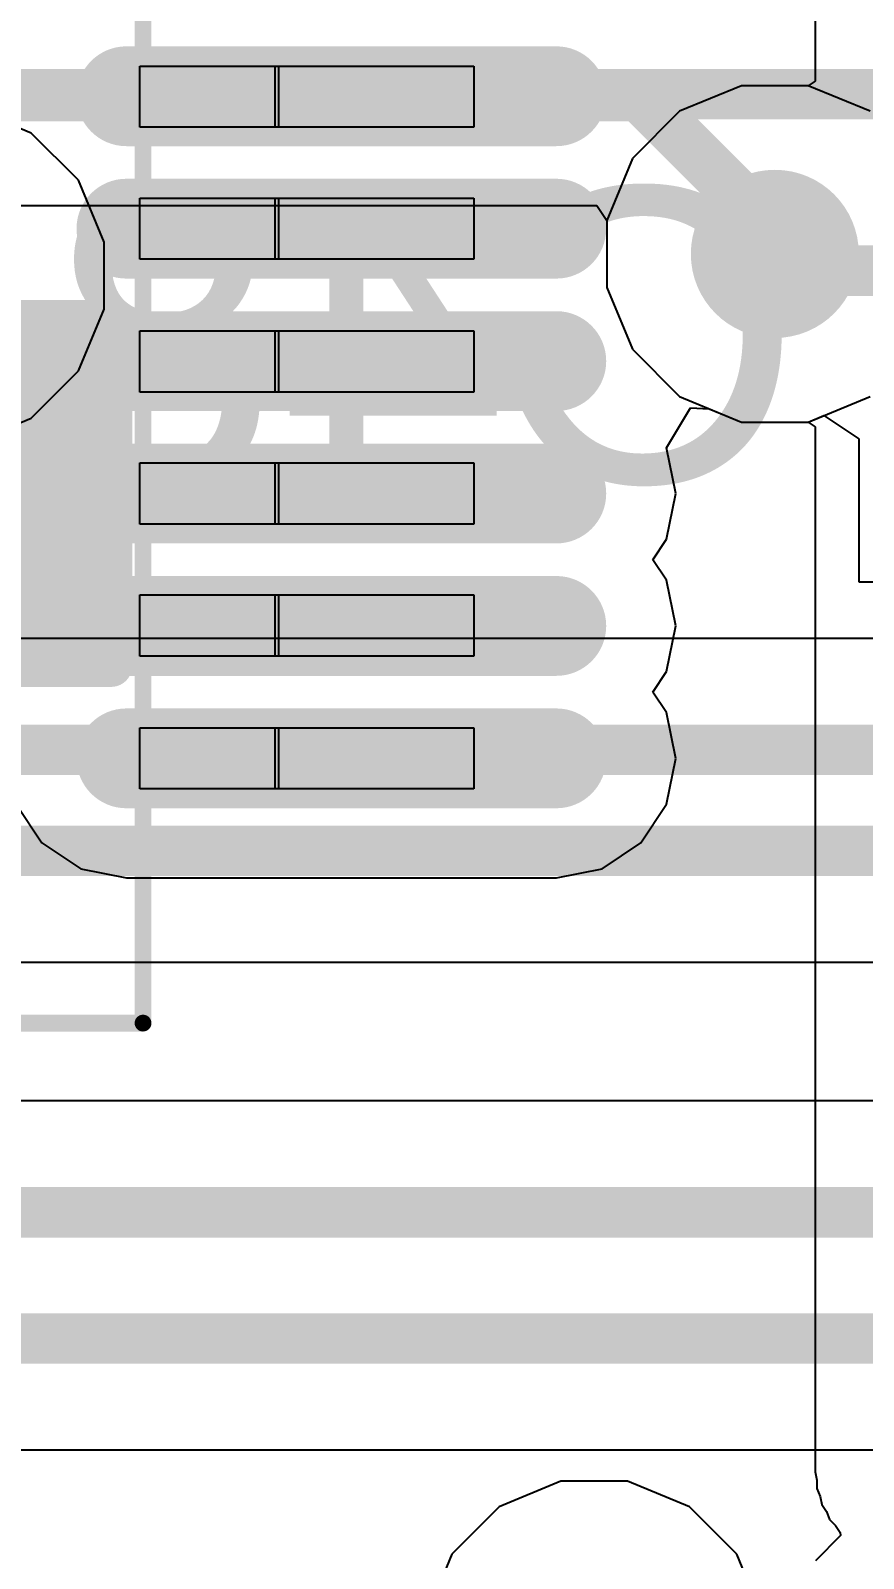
# Model space of a CAD drawing. Header units: inches. Extents: x -1 to 1.07, y -0.9 to 1.08.
# Drawn here: x 0.0014 to 0.1006, y -0.4912 to -0.3094 of the extents above; entities that cross this region are included whole.
import ezdxf

# ---------------------------------------------------------------- set-up
doc = ezdxf.new("R2010")
doc.units = ezdxf.units.IN
doc.header["$MEASUREMENT"] = 0
for name, color, linetype in [('BottomLayer', 5, 'Continuous'), ('BottomOverlay', 54, 'Continuous'), ('BottomPaste', 16, 'Continuous'), ('BottomSolder', 6, 'Continuous'), ('Mechanical15', 56, 'Continuous'), ('MidLayer1', 16, 'Continuous'), ('MidLayer2', 76, 'Continuous'), ('TopLayer', 1, 'Continuous'), ('TopPaste', 8, 'Continuous'), ('TopSolder', 216, 'Continuous'), ('ViaHoleLayer', 16, 'Continuous')]:
    doc.layers.add(name, color=color, linetype=linetype)
doc.styles.add('Arial', font='', dxfattribs={"height": 0.2})
doc.styles.get('Arial').set_extended_font_data('Arial')

# ---------------------------------------------------------------- blocks, each defined once
blk = doc.blocks.new('IC_V3S_22')
at = {"layer": 'TopLayer'}
h = blk.add_hatch(color=1, dxfattribs=at)
edge = h.paths.add_edge_path()
edge.add_arc((0.32979, -0.16535), 0.003937, 270, 450)
edge.add_line((0.32979, -0.161413), (0.27861, -0.161413))
edge.add_arc((0.27861, -0.16535), 0.003937, 90, 270)
edge.add_line((0.27861, -0.169287), (0.32979, -0.169287))
h = blk.add_hatch(color=1, dxfattribs=at)
edge = h.paths.add_edge_path()
edge.add_arc((0.32979, -0.1811), 0.003937, 270, 450)
edge.add_line((0.32979, -0.177163), (0.27861, -0.177163))
edge.add_arc((0.27861, -0.1811), 0.003937, 90, 270)
edge.add_line((0.27861, -0.185037), (0.32979, -0.185037))
h = blk.add_hatch(color=1, dxfattribs=at)
edge = h.paths.add_edge_path()
edge.add_arc((0.32979, -0.19685), 0.003937, 270, 450)
edge.add_line((0.32979, -0.192913), (0.27861, -0.192913))
edge.add_arc((0.27861, -0.19685), 0.003937, 90, 270)
edge.add_line((0.27861, -0.200787), (0.32979, -0.200787))
h = blk.add_hatch(color=1, dxfattribs=at)
edge = h.paths.add_edge_path()
edge.add_arc((0.32979, -0.2126), 0.003937, 270, 450)
edge.add_line((0.32979, -0.208663), (0.27861, -0.208663))
edge.add_arc((0.27861, -0.2126), 0.003937, 90, 270)
edge.add_line((0.27861, -0.216537), (0.32979, -0.216537))
h = blk.add_hatch(color=1, dxfattribs=at)
edge = h.paths.add_edge_path()
edge.add_arc((0.32979, -0.22835), 0.003937, 270, 450)
edge.add_line((0.32979, -0.224413), (0.27861, -0.224413))
edge.add_arc((0.27861, -0.22835), 0.003937, 90, 270)
edge.add_line((0.27861, -0.232287), (0.32979, -0.232287))
h = blk.add_hatch(color=1, dxfattribs=at)
edge = h.paths.add_edge_path()
edge.add_arc((0.32979, -0.2441), 0.003937, 270, 450)
edge.add_line((0.32979, -0.240163), (0.27861, -0.240163))
edge.add_arc((0.27861, -0.2441), 0.003937, 90, 270)
edge.add_line((0.27861, -0.248037), (0.32979, -0.248037))
at = {"layer": 'TopPaste'}
h = blk.add_hatch(color=8, dxfattribs=at)
edge = h.paths.add_edge_path()
edge.add_arc((0.32979, -0.16535), 0.003937, 270, 450)
edge.add_line((0.32979, -0.161413), (0.27861, -0.161413))
edge.add_arc((0.27861, -0.16535), 0.003937, 90, 270)
edge.add_line((0.27861, -0.169287), (0.32979, -0.169287))
h = blk.add_hatch(color=8, dxfattribs=at)
edge = h.paths.add_edge_path()
edge.add_arc((0.32979, -0.1811), 0.003937, 270, 450)
edge.add_line((0.32979, -0.177163), (0.27861, -0.177163))
edge.add_arc((0.27861, -0.1811), 0.003937, 90, 270)
edge.add_line((0.27861, -0.185037), (0.32979, -0.185037))
h = blk.add_hatch(color=8, dxfattribs=at)
edge = h.paths.add_edge_path()
edge.add_arc((0.32979, -0.19685), 0.003937, 270, 450)
edge.add_line((0.32979, -0.192913), (0.27861, -0.192913))
edge.add_arc((0.27861, -0.19685), 0.003937, 90, 270)
edge.add_line((0.27861, -0.200787), (0.32979, -0.200787))
h = blk.add_hatch(color=8, dxfattribs=at)
edge = h.paths.add_edge_path()
edge.add_arc((0.32979, -0.2126), 0.003937, 270, 450)
edge.add_line((0.32979, -0.208663), (0.27861, -0.208663))
edge.add_arc((0.27861, -0.2126), 0.003937, 90, 270)
edge.add_line((0.27861, -0.216537), (0.32979, -0.216537))
h = blk.add_hatch(color=8, dxfattribs=at)
edge = h.paths.add_edge_path()
edge.add_arc((0.32979, -0.22835), 0.003937, 270, 450)
edge.add_line((0.32979, -0.224413), (0.27861, -0.224413))
edge.add_arc((0.27861, -0.22835), 0.003937, 90, 270)
edge.add_line((0.27861, -0.232287), (0.32979, -0.232287))
h = blk.add_hatch(color=8, dxfattribs=at)
edge = h.paths.add_edge_path()
edge.add_arc((0.32979, -0.2441), 0.003937, 270, 450)
edge.add_line((0.32979, -0.240163), (0.27861, -0.240163))
edge.add_arc((0.27861, -0.2441), 0.003937, 90, 270)
edge.add_line((0.27861, -0.248037), (0.32979, -0.248037))
at = {"layer": 'TopSolder'}
h = blk.add_hatch(color=216, dxfattribs=at)
edge = h.paths.add_edge_path()
edge.add_arc((0.32979, -0.16535), 0.005937, 270, 450)
edge.add_line((0.32979, -0.159413), (0.27861, -0.159413))
edge.add_arc((0.27861, -0.16535), 0.005937, 90, 270)
edge.add_line((0.27861, -0.171287), (0.32979, -0.171287))
h = blk.add_hatch(color=216, dxfattribs=at)
edge = h.paths.add_edge_path()
edge.add_arc((0.32979, -0.1811), 0.005937, 270, 450)
edge.add_line((0.32979, -0.175163), (0.27861, -0.175163))
edge.add_arc((0.27861, -0.1811), 0.005937, 90, 270)
edge.add_line((0.27861, -0.187037), (0.32979, -0.187037))
h = blk.add_hatch(color=216, dxfattribs=at)
edge = h.paths.add_edge_path()
edge.add_arc((0.32979, -0.19685), 0.005937, 270, 450)
edge.add_line((0.32979, -0.190913), (0.27861, -0.190913))
edge.add_arc((0.27861, -0.19685), 0.005937, 90, 270)
edge.add_line((0.27861, -0.202787), (0.32979, -0.202787))
h = blk.add_hatch(color=216, dxfattribs=at)
edge = h.paths.add_edge_path()
edge.add_arc((0.32979, -0.2126), 0.005937, 270, 450)
edge.add_line((0.32979, -0.206663), (0.27861, -0.206663))
edge.add_arc((0.27861, -0.2126), 0.005937, 90, 270)
edge.add_line((0.27861, -0.218537), (0.32979, -0.218537))
h = blk.add_hatch(color=216, dxfattribs=at)
edge = h.paths.add_edge_path()
edge.add_arc((0.32979, -0.22835), 0.005937, 270, 450)
edge.add_line((0.32979, -0.222413), (0.27861, -0.222413))
edge.add_arc((0.27861, -0.22835), 0.005937, 90, 270)
edge.add_line((0.27861, -0.234287), (0.32979, -0.234287))
h = blk.add_hatch(color=216, dxfattribs=at)
edge = h.paths.add_edge_path()
edge.add_arc((0.32979, -0.2441), 0.005937, 270, 450)
edge.add_line((0.32979, -0.238163), (0.27861, -0.238163))
edge.add_arc((0.27861, -0.2441), 0.005937, 90, 270)
edge.add_line((0.27861, -0.250037), (0.32979, -0.250037))
at = {"layer": 'Mechanical15'}
for p, q in [((0.280197, -0.169042), (0.280197, -0.161758)), ((0.280197, -0.161758), (0.296732, -0.161758)), ((0.296339, -0.169042), (0.296339, -0.161758)), ((0.296339, -0.161758), (0.319961, -0.161758)), ((0.296732, -0.161758), (0.296732, -0.169042)), ((0.319961, -0.161758), (0.319961, -0.169042)), ((0.280197, -0.169042), (0.280197, -0.169042)), ((0.296732, -0.169042), (0.280197, -0.169042)), ((0.296339, -0.169042), (0.296339, -0.169042)), ((0.319961, -0.169042), (0.296339, -0.169042)), ((0.280197, -0.184742), (0.280197, -0.177458)), ((0.280197, -0.177458), (0.296732, -0.177458)), ((0.296339, -0.184742), (0.296339, -0.177458)), ((0.296339, -0.177458), (0.319961, -0.177458)), ((0.296732, -0.177458), (0.296732, -0.184742)), ((0.319961, -0.177458), (0.319961, -0.184742)), ((0.280197, -0.184742), (0.280197, -0.184742)), ((0.296732, -0.184742), (0.280197, -0.184742)), ((0.296339, -0.184742), (0.296339, -0.184742)), ((0.319961, -0.184742), (0.296339, -0.184742)), ((0.280197, -0.200542), (0.280197, -0.193258)), ((0.280197, -0.193258), (0.296732, -0.193258)), ((0.296339, -0.200542), (0.296339, -0.193258)), ((0.296339, -0.193258), (0.319961, -0.193258)), ((0.296732, -0.193258), (0.296732, -0.200542)), ((0.319961, -0.193258), (0.319961, -0.200542)), ((0.280197, -0.200542), (0.280197, -0.200542)), ((0.296732, -0.200542), (0.280197, -0.200542)), ((0.296339, -0.200542), (0.296339, -0.200542)), ((0.319961, -0.200542), (0.296339, -0.200542)), ((0.280197, -0.216242), (0.280197, -0.208958)), ((0.280197, -0.208958), (0.296732, -0.208958)), ((0.296339, -0.216242), (0.296339, -0.208958)), ((0.296339, -0.208958), (0.319961, -0.208958)), ((0.296732, -0.208958), (0.296732, -0.216242)), ((0.319961, -0.208958), (0.319961, -0.216242)), ((0.280197, -0.216242), (0.280197, -0.216242)), ((0.296732, -0.216242), (0.280197, -0.216242)), ((0.296339, -0.216242), (0.296339, -0.216242)), ((0.319961, -0.216242), (0.296339, -0.216242)), ((0.280197, -0.231942), (0.280197, -0.224658)), ((0.280197, -0.224658), (0.296732, -0.224658)), ((0.296339, -0.231942), (0.296339, -0.224658)), ((0.296339, -0.224658), (0.319961, -0.224658)), ((0.296732, -0.224658), (0.296732, -0.231942)), ((0.319961, -0.224658), (0.319961, -0.231942)), ((0.280197, -0.231942), (0.280197, -0.231942)), ((0.296732, -0.231942), (0.280197, -0.231942)), ((0.296339, -0.231942), (0.296339, -0.231942)), ((0.319961, -0.231942), (0.296339, -0.231942)), ((0.280197, -0.247742), (0.280197, -0.240458)), ((0.280197, -0.240458), (0.296732, -0.240458)), ((0.296339, -0.247742), (0.296339, -0.240458)), ((0.296339, -0.240458), (0.319961, -0.240458)), ((0.296732, -0.240458), (0.296732, -0.247742)), ((0.319961, -0.240458), (0.319961, -0.247742)), ((0.280197, -0.247742), (0.280197, -0.247742)), ((0.296732, -0.247742), (0.280197, -0.247742)), ((0.296339, -0.247742), (0.296339, -0.247742)), ((0.319961, -0.247742), (0.296339, -0.247742))]:
    blk.add_line(p, q, dxfattribs=at)
for points in [[(0.280591, -0.275591, 0.002, 0.002, 0), (0.280591, 0.275591, 0.002, 0.002, 0)], [(-0.270591, -0.275591, 0.002, 0.002, 0), (0.280591, -0.275591, 0.002, 0.002, 0)]]:
    blk.add_lwpolyline(points, format="xyseb", dxfattribs=at)
blk.add_lwpolyline([(0.280091, -0.275591, 0.001, 0.001, 1), (0.281091, -0.275591, 0.001, 0.001, 1)], format="xyseb", close=True, dxfattribs=at)
blk.add_lwpolyline([(0.280091, -0.275591, 0.001, 0.001, 1), (0.281091, -0.275591, 0.001, 0.001, 1)], format="xyseb", close=True, dxfattribs=at)
blk = doc.blocks.new('C0603_S_B_97')
at = {"layer": 'BottomLayer'}
for points in [[(-0.015, 0.015), (0.015, 0.015), (0.015, -0.015), (-0.015, -0.015)], [(0.04, 0.015), (0.07, 0.015), (0.07, -0.015), (0.04, -0.015)]]:
    blk.add_hatch(color=5, dxfattribs=at).paths.add_polyline_path(points)
at = {"layer": 'BottomPaste'}
for points in [[(-0.015, 0.015), (0.015, 0.015), (0.015, -0.015), (-0.015, -0.015)], [(0.04, 0.015), (0.07, 0.015), (0.07, -0.015), (0.04, -0.015)]]:
    blk.add_hatch(color=16, dxfattribs=at).paths.add_polyline_path(points)
at = {"layer": 'BottomSolder'}
for points in [[(-0.019, 0.019), (0.019, 0.019), (0.019, -0.019), (-0.019, -0.019)], [(0.036, 0.019), (0.074, 0.019), (0.074, -0.019), (0.036, -0.019)]]:
    blk.add_hatch(color=6, dxfattribs=at).paths.add_polyline_path(points)
at = {"layer": 'BottomOverlay'}
for points in [[(-0.02, 0.021, 0.005, 0.005, 0), (0.014, 0.021, 0.005, 0.005, 0)], [(-0.02, 0.01, 0.005, 0.005, 0), (-0.02, 0.021, 0.005, 0.005, 0)], [(0.041, 0.021, 0.005, 0.005, 0), (0.076, 0.021, 0.005, 0.005, 0)], [(0.076, 0.011, 0.005, 0.005, 0), (0.076, 0.021, 0.005, 0.005, 0)], [(0.076, -0.02, 0.005, 0.005, 0), (0.076, 0.011, 0.005, 0.005, 0)], [(-0.02, -0.02, 0.005, 0.005, 0), (-0.02, 0.01, 0.005, 0.005, 0)], [(0.02362, -0.00787, 0.005, 0.005, 0), (0.02362, 0.00787, 0.005, 0.005, 0)], [(0.0315, -0.00787, 0.005, 0.005, 0), (0.0315, 0.00787, 0.005, 0.005, 0)], [(-0.02, -0.02, 0.005, 0.005, 0), (0.015, -0.02, 0.005, 0.005, 0)], [(0.04, -0.02, 0.005, 0.005, 0), (0.076, -0.02, 0.005, 0.005, 0)]]:
    blk.add_lwpolyline(points, format="xyseb", dxfattribs=at)
for points in [[(-0.02125, 0.021, 0.0025, 0.0025, 1), (-0.01875, 0.021, 0.0025, 0.0025, 1)], [(-0.02125, 0.021, 0.0025, 0.0025, 1), (-0.01875, 0.021, 0.0025, 0.0025, 1)], [(0.01275, 0.021, 0.0025, 0.0025, 1), (0.01525, 0.021, 0.0025, 0.0025, 1)], [(0.03975, 0.021, 0.0025, 0.0025, 1), (0.04225, 0.021, 0.0025, 0.0025, 1)], [(0.07475, 0.021, 0.0025, 0.0025, 1), (0.07725, 0.021, 0.0025, 0.0025, 1)], [(0.07475, 0.021, 0.0025, 0.0025, 1), (0.07725, 0.021, 0.0025, 0.0025, 1)], [(0.07475, 0.011, 0.0025, 0.0025, 1), (0.07725, 0.011, 0.0025, 0.0025, 1)], [(0.07475, 0.011, 0.0025, 0.0025, 1), (0.07725, 0.011, 0.0025, 0.0025, 1)], [(-0.02125, 0.01, 0.0025, 0.0025, 1), (-0.01875, 0.01, 0.0025, 0.0025, 1)], [(-0.02125, 0.01, 0.0025, 0.0025, 1), (-0.01875, 0.01, 0.0025, 0.0025, 1)], [(0.02237, 0.00787, 0.0025, 0.0025, 1), (0.02487, 0.00787, 0.0025, 0.0025, 1)], [(0.03025, 0.00787, 0.0025, 0.0025, 1), (0.03275, 0.00787, 0.0025, 0.0025, 1)], [(0.02237, -0.00787, 0.0025, 0.0025, 1), (0.02487, -0.00787, 0.0025, 0.0025, 1)], [(0.03025, -0.00787, 0.0025, 0.0025, 1), (0.03275, -0.00787, 0.0025, 0.0025, 1)], [(-0.02125, -0.02, 0.0025, 0.0025, 1), (-0.01875, -0.02, 0.0025, 0.0025, 1)], [(-0.02125, -0.02, 0.0025, 0.0025, 1), (-0.01875, -0.02, 0.0025, 0.0025, 1)], [(0.01375, -0.02, 0.0025, 0.0025, 1), (0.01625, -0.02, 0.0025, 0.0025, 1)], [(0.03875, -0.02, 0.0025, 0.0025, 1), (0.04125, -0.02, 0.0025, 0.0025, 1)], [(0.07475, -0.02, 0.0025, 0.0025, 1), (0.07725, -0.02, 0.0025, 0.0025, 1)], [(0.07475, -0.02, 0.0025, 0.0025, 1), (0.07725, -0.02, 0.0025, 0.0025, 1)]]:
    blk.add_lwpolyline(points, format="xyseb", close=True, dxfattribs=at)

msp = doc.modelspace()

# ---------------------------------------------------------------- hatches: boundary and pattern name
at = {"layer": 'BottomLayer'}
h = msp.add_hatch(color=5, dxfattribs=at)
edge = h.paths.add_edge_path()
edge.add_arc((0.09, -0.336), 0.01, 0, 360)
at = {"layer": 'MidLayer1'}
h = msp.add_hatch(color=16, dxfattribs=at)
edge = h.paths.add_edge_path()
edge.add_arc((0.09, -0.336), 0.01, 0, 360)
at = {"layer": 'MidLayer2'}
h = msp.add_hatch(color=76, dxfattribs=at)
edge = h.paths.add_edge_path()
edge.add_arc((0.09, -0.336), 0.01, 0, 360)
at = {"layer": 'TopLayer'}
h = msp.add_hatch(color=1, dxfattribs=at)
edge = h.paths.add_edge_path()
edge.add_arc((0.09, -0.336), 0.01, 0, 360)
at = {"layer": 'ViaHoleLayer'}
h = msp.add_hatch(color=16, dxfattribs=at)
edge = h.paths.add_edge_path()
edge.add_arc((0.09, -0.336), 0.005, 0, 360)

# ---------------------------------------------------------------- linework, layer by layer
at = {"layer": 'BottomLayer'}
for p, q in [((-0.10344, -0.33025), (0.06882, -0.33025)), ((0.06882, -0.33025), (0.07, -0.33202)), ((0.07, -0.33202), (0.07, -0.33998)), ((0.07, -0.33998), (0.07304, -0.34733)), ((0.07304, -0.34733), (0.07867, -0.35296)), ((0.07867, -0.35296), (0.08602, -0.356)), ((0.08602, -0.356), (0.09398, -0.356)), ((0.09398, -0.356), (0.09584, -0.35523)), ((0.09584, -0.35523), (0.1, -0.35801)), ((0.1, -0.35801), (0.1, -0.375)), ((0.1, -0.375), (0.15, -0.375)), ((0.64451, -0.38175), (-0.04, -0.38175)), ((-0.11646, -0.42025), (0.35752, -0.42025)), ((0.35457, -0.43675), (-0.11254, -0.43675)), ((-0.12, -0.47825), (0.35997, -0.47825))]:
    msp.add_line(p, q, dxfattribs=at)
for points in [[(-0.327, -0.317, 0.006, 0.006, 0), (0.57949, -0.317, 0.006, 0.006, 0)], [(0.09, -0.336, 0.006, 0.006, 0), (0.092, -0.338, 0.006, 0.006, 0)], [(0.092, -0.338, 0.006, 0.006, 0), (0.113, -0.338, 0.006, 0.006, 0)], [(-0.10446, -0.395, 0.006, 0.006, 0), (0.65, -0.395, 0.006, 0.006, 0)], [(-0.11646, -0.407, 0.006, 0.006, 0), (0.655, -0.407, 0.006, 0.006, 0)], [(-0.11803, -0.45, 0.006, 0.006, 0), (0.36021, -0.45, 0.006, 0.006, 0)], [(-0.12, -0.465, 0.006, 0.006, 0), (0.375, -0.465, 0.006, 0.006, 0)]]:
    msp.add_lwpolyline(points, format="xyseb", dxfattribs=at)
for points in [[(0.0885, -0.336, 0.003, 0.003, 1), (0.0915, -0.336, 0.003, 0.003, 1)], [(0.0905, -0.338, 0.003, 0.003, 1), (0.0935, -0.338, 0.003, 0.003, 1)], [(0.0905, -0.338, 0.003, 0.003, 1), (0.0935, -0.338, 0.003, 0.003, 1)]]:
    msp.add_lwpolyline(points, format="xyseb", close=True, dxfattribs=at)
at = {"layer": 'MidLayer1'}
for p, q in [((0.08602, -0.316), (0.07867, -0.31904)), ((0.09398, -0.316), (0.08602, -0.316)), ((0.10133, -0.31904), (0.09398, -0.316)), ((0.07867, -0.31904), (0.07304, -0.32467)), ((0.07304, -0.32467), (0.07, -0.33202)), ((0.07, -0.33202), (0.07, -0.33998)), ((0.07, -0.33998), (0.07304, -0.34733)), ((0.07304, -0.34733), (0.07867, -0.35296)), ((0.07867, -0.35296), (0.08602, -0.356)), ((0.09398, -0.356), (0.10133, -0.35296)), ((0.08602, -0.356), (0.09398, -0.356))]:
    msp.add_line(p, q, dxfattribs=at)
at = {"layer": 'MidLayer2'}
for p, q in [((0.0948, -0.09958), (0.0948, -0.31545)), ((0.08602, -0.316), (0.07867, -0.31904)), ((0.09398, -0.316), (0.08602, -0.316)), ((0.0948, -0.31545), (0.09398, -0.316)), ((0.00149, -0.32163), (-0.00586, -0.31858)), ((0.07867, -0.31904), (0.07304, -0.32467)), ((0.00711, -0.32725), (0.00149, -0.32163)), ((0.07304, -0.32467), (0.07, -0.33202)), ((0.01016, -0.3346), (0.00711, -0.32725)), ((0.07, -0.33202), (0.07, -0.33998)), ((0.01016, -0.34256), (0.01016, -0.3346)), ((0.07, -0.33998), (0.07304, -0.34733)), ((0.00711, -0.34991), (0.01016, -0.34256)), ((0.07304, -0.34733), (0.07867, -0.35296)), ((0.00149, -0.35554), (0.00711, -0.34991)), ((0.07867, -0.35296), (0.08602, -0.356)), ((-0.00586, -0.35858), (0.00149, -0.35554)), ((0.08602, -0.356), (0.09398, -0.356)), ((0.09398, -0.356), (0.0948, -0.35655)), ((0.0948, -0.35655), (0.0948, -0.48086)), ((0.0948, -0.48086), (0.095, -0.48185)), ((0.06453, -0.48197), (0.05717, -0.48501)), ((0.07248, -0.48197), (0.06453, -0.48197)), ((0.07983, -0.48501), (0.07248, -0.48197)), ((0.095, -0.48185), (0.095, -0.48285)), ((0.095, -0.48285), (0.09538, -0.48378)), ((0.05717, -0.48501), (0.05155, -0.49064)), ((0.08546, -0.49064), (0.07983, -0.48501)), ((0.09538, -0.48378), (0.09558, -0.48476)), ((0.09558, -0.48476), (0.09614, -0.4856)), ((0.09614, -0.4856), (0.09652, -0.48653)), ((0.09652, -0.48653), (0.09723, -0.48724)), ((0.09783, -0.48845), (0.09486, -0.49143)), ((0.09723, -0.48724), (0.09779, -0.48807)), ((0.09779, -0.48807), (0.09783, -0.48845)), ((0.05155, -0.49064), (0.0485, -0.49799)), ((0.08761, -0.49584), (0.08546, -0.49064))]:
    msp.add_line(p, q, dxfattribs=at)
at = {"layer": 'TopLayer'}
for p, q in [((0.07712, -0.35906), (0.07996, -0.35431)), ((0.07996, -0.35431), (0.08217, -0.35441)), ((0.09398, -0.356), (0.10133, -0.35296)), ((0.08217, -0.35441), (0.08602, -0.356)), ((0.08602, -0.356), (0.09398, -0.356)), ((0.0782, -0.3645), (0.07712, -0.35906)), ((0.07712, -0.36994), (0.0782, -0.3645)), ((0.07549, -0.37238), (0.07712, -0.36994)), ((0.07712, -0.37481), (0.07549, -0.37238)), ((0.0782, -0.38025), (0.07712, -0.37481)), ((0.07712, -0.38569), (0.0782, -0.38025)), ((0.07549, -0.38812), (0.07712, -0.38569)), ((0.07712, -0.39056), (0.07549, -0.38812)), ((0.0782, -0.396), (0.07712, -0.39056)), ((0.07712, -0.40144), (0.0782, -0.396)), ((-0.00032, -0.40144), (0.00276, -0.40605)), ((0.07404, -0.40605), (0.07712, -0.40144)), ((0.00276, -0.40605), (0.00737, -0.40913)), ((0.06943, -0.40913), (0.07404, -0.40605)), ((0.00737, -0.40913), (0.01281, -0.41021)), ((0.01281, -0.41021), (0.06399, -0.41021)), ((0.06399, -0.41021), (0.06943, -0.40913))]:
    msp.add_line(p, q, dxfattribs=at)
for points in [[(-0.02725, -0.31725, 0.006, 0.006, 0), (0.0384, -0.31725, 0.006, 0.006, 0)], [(0.0384, -0.31725, 0.006, 0.006, 0), (0.07385, -0.31725, 0.006, 0.006, 0)], [(0.07385, -0.31725, 0.006, 0.006, 0), (0.09, -0.3334, 0.006, 0.006, 0)], [(0.09, -0.336, 0.006, 0.006, 0), (0.09, -0.3334, 0.006, 0.006, 0)]]:
    msp.add_lwpolyline(points, format="xyseb", dxfattribs=at)
for points in [[(0.0369, -0.31725, 0.003, 0.003, 1), (0.0399, -0.31725, 0.003, 0.003, 1)], [(0.0369, -0.31725, 0.003, 0.003, 1), (0.0399, -0.31725, 0.003, 0.003, 1)], [(0.07235, -0.31725, 0.003, 0.003, 1), (0.07535, -0.31725, 0.003, 0.003, 1)], [(0.07235, -0.31725, 0.003, 0.003, 1), (0.07535, -0.31725, 0.003, 0.003, 1)], [(0.0885, -0.3334, 0.003, 0.003, 1), (0.0915, -0.3334, 0.003, 0.003, 1)], [(0.0885, -0.3334, 0.003, 0.003, 1), (0.0915, -0.3334, 0.003, 0.003, 1)], [(0.0885, -0.336, 0.003, 0.003, 1), (0.0915, -0.336, 0.003, 0.003, 1)]]:
    msp.add_lwpolyline(points, format="xyseb", close=True, dxfattribs=at)

# ---------------------------------------------------------------- block references
for name, p in [('IC_V3S_22', (-0.2658, -0.1519)), ('C0603_S_B_97', (-0.065, -0.365))]:
    msp.add_blockref(name, p)

# ---------------------------------------------------------------- texts
at = {"layer": 'BottomOverlay', "style": 'Arial', "text_generation_flag": 2}
msp.add_text('C48', height=0.035, dxfattribs=at).set_placement((0.0933, -0.36315))

doc.saveas('drawing.dxf')
